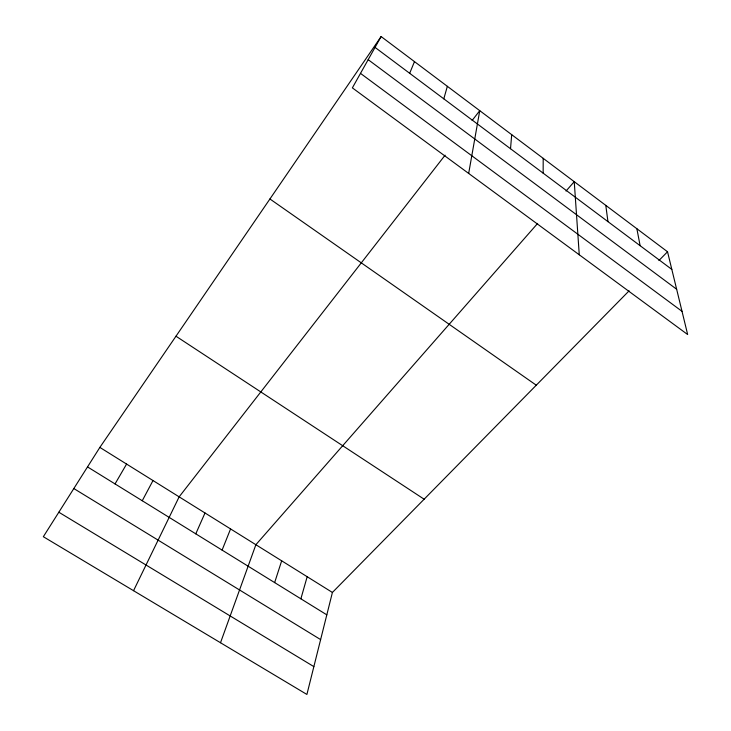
<?xml version="1.0" encoding="UTF-8"?>
<svg xmlns="http://www.w3.org/2000/svg" width="731" height="731" viewBox="0 0 731 731"><rect width="100%" height="100%" fill="white"/><g stroke="black" fill="none" stroke-linecap="round" stroke-linejoin="round"><path stroke-width="1.1" d="M543.151 173.156L543.197 158.335M510.521 148.74L511.7 134.678M468.672 173.439L479.755 110.673L472.125 120.469M629.089 290.847L332.413 592.457L306.901 694.45L43.339 536.709L99.864 447.399L381.116 36.55L667.531 251.766L687.661 334.542L352.369 87.875L381.116 36.55M300.88 598.808L307.175 576.713M443.799 98.831L447.354 86.322M274.646 582.598L281.673 560.805M220.506 642.741L255.877 544.714L537.632 223.421M222.096 550.105L230.576 528.933M409.68 73.301L414.477 61.614M195.78 533.84L205 512.979M133.545 590.694L179.141 496.852L445.097 155.191M142.253 500.744L153.007 480.541M115.041 483.922L126.582 464.066M566.022 191.047L574.246 181.672L579.263 254.79M658.914 260.528L667.531 251.766M58.836 512.23L313.864 666.617M73.822 488.546L320.626 639.598M87.519 466.908L326.812 614.844M99.864 447.399L332.413 592.457M175.979 336.214L424.135 499.209M269.931 198.978L536.28 385.2M360.493 73.374L682.014 311.324M368.177 59.659L676.65 289.248M375.049 47.396L671.826 269.41M636.875 228.739L640.128 245.698M605.789 205.374L607.954 221.639"/></g></svg>
